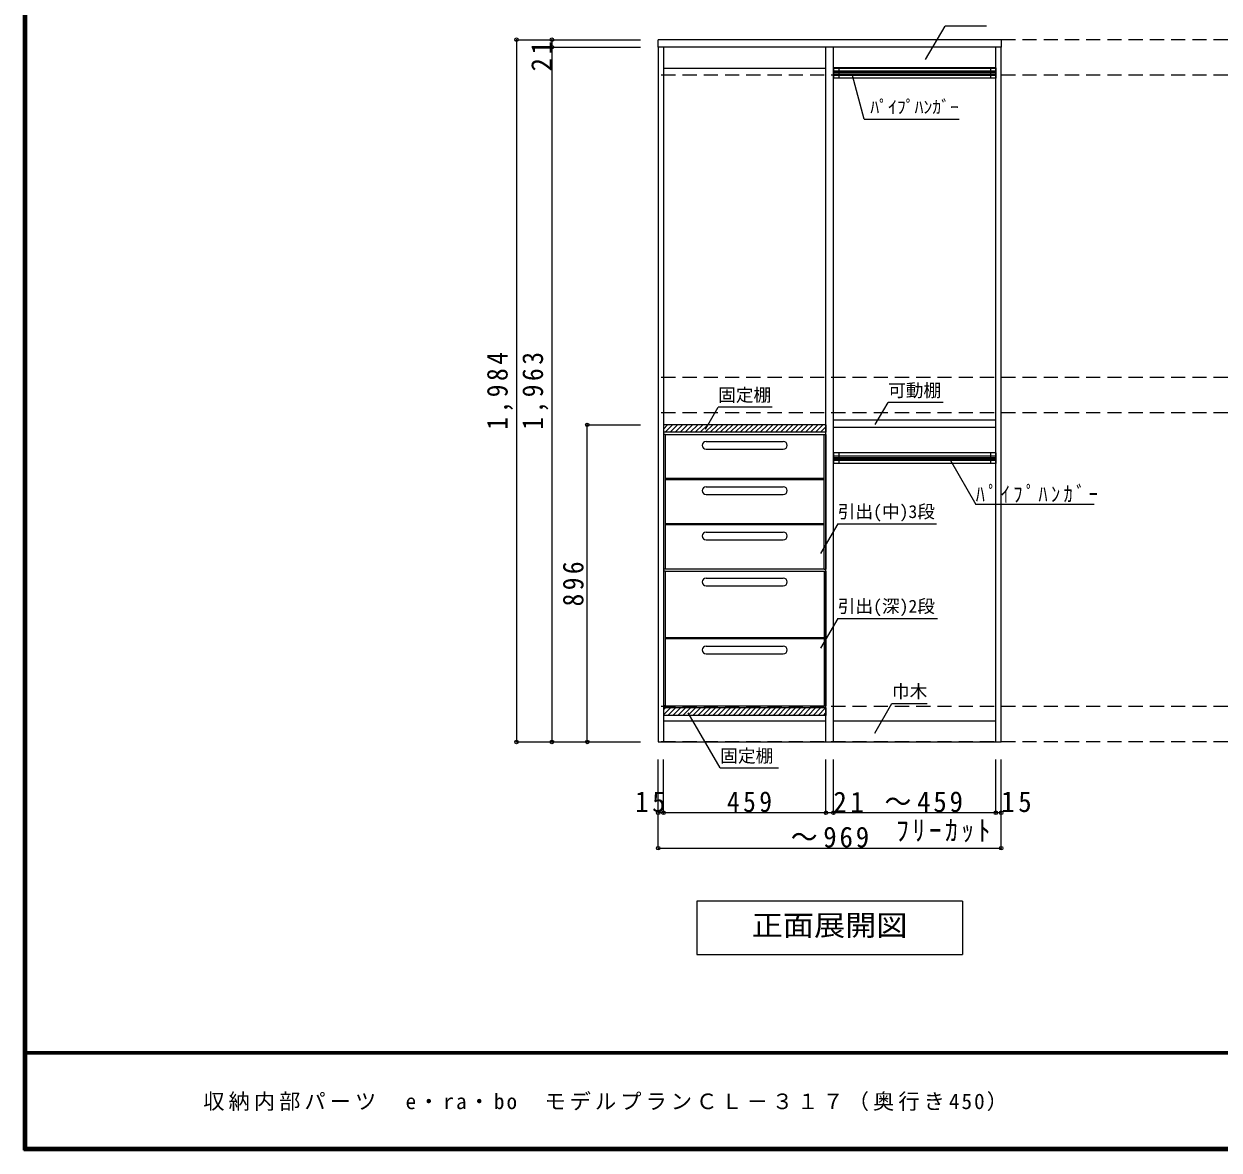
# Model space of a CAD drawing. Units: millimetres, scale not verified. Extents: x -3922 to 3878, y -2932 to 2722.
# Drawn here: x -3922 to -546, y -2864 to 317 of the extents above; entities that cross this region are included whole.
import ezdxf
from ezdxf.enums import TextEntityAlignment as Align

# ---------------------------------------------------------------- set-up
doc = ezdxf.new("R2010")
doc.units = ezdxf.units.MM
doc.header["$LTSCALE"] = 20
doc.header["$PDMODE"] = 32
doc.header["$PDSIZE"] = 10
doc.linetypes.add('DASHED2', pattern=[3, 2, -1])
for name, color, linetype, lineweight in [('0-2', 2, 'Continuous', 35), ('0-3_固定棚', 3, 'Continuous', 25), ('0-6_パイプハンガー', 7, 'Continuous', 18), ('0-7_桟木・巾木', 2, 'Continuous', 35), ('0-8', 7, 'Continuous', 18), ('0-A_文字', 7, 'Continuous', 18), ('0-B_寸法', 7, 'Continuous', 9), ('0-C_ハッチ', 4, 'Continuous', 9), ('F-1_枠', 6, 'Continuous', 40)]:
    doc.layers.add(name, color=color, linetype=linetype, lineweight=lineweight)
doc.layers.add('F-A_文字', color=7, linetype='Continuous')
doc.styles.add('ＭＳ ゴシック', font='')
doc.styles.get('ＭＳ ゴシック').set_extended_font_data('MS Gothic')

msp = doc.modelspace()

# ---------------------------------------------------------------- linework, layer by layer
at = {"layer": '0-2', "color": 3, "lineweight": 25}
for p, q in [((-2130.67, 251.73), (-2130.67, 272.73)), ((-1161.67, 272.73), (-2130.67, 272.73)), ((-1161.67, 272.73), (-1161.67, 251.73)), ((-2130.67, 251.73), (-2130.67, -1711.27)), ((-1161.67, 251.73), (-2130.67, 251.73)), ((-2115.67, 251.73), (-2115.67, -1711.27)), ((-1656.67, -1711.27), (-1656.67, 251.73)), ((-1635.67, -1711.27), (-1635.67, 251.73)), ((-1176.67, -1711.27), (-1176.67, 251.73)), ((-1161.67, -1711.27), (-1161.67, 251.73)), ((-2130.67, -1711.27), (-1161.67, -1711.27))]:
    msp.add_line(p, q, dxfattribs=at)
at = {"layer": '0-3_固定棚'}
for p, q in [((-1176.67, -802.27), (-1635.67, -802.27)), ((-1656.67, -815.27), (-2115.67, -815.27)), ((-2115.67, -815.27), (-2115.67, -836.27)), ((-1656.67, -836.27), (-2115.67, -836.27)), ((-1656.67, -815.27), (-1656.67, -836.27)), ((-1176.67, -823.27), (-1635.67, -823.27)), ((-1656.67, -1615.27), (-2115.67, -1615.27)), ((-2115.67, -1615.27), (-2115.67, -1636.27)), ((-1656.67, -1615.27), (-1656.67, -1636.27)), ((-1656.67, -1636.27), (-2115.67, -1636.27))]:
    msp.add_line(p, q, dxfattribs=at)
at = {"layer": '0-6_パイプハンガー', "color": 3, "lineweight": 25}
for p, q in [((-1635.67, 193.73), (-1635.67, 163.73)), ((-1176.67, 193.73), (-1635.67, 193.73)), ((-1176.67, 193.73), (-1176.67, 163.73)), ((-1176.67, 163.73), (-1635.67, 163.73)), ((-1635.67, -894.27), (-1635.67, -924.27)), ((-1176.67, -894.27), (-1635.67, -894.27)), ((-1176.67, -894.27), (-1176.67, -924.27)), ((-1176.67, -924.27), (-1635.67, -924.27))]:
    msp.add_line(p, q, dxfattribs=at)
at = {"layer": '0-6_パイプハンガー', "color": 4, "lineweight": 9}
for p, q in [((-1635.67, 184.73), (-1176.67, 184.73)), ((-1635.67, 180.73), (-1176.67, 180.73)), ((-1635.67, 176.73), (-1176.67, 176.73)), ((-1635.67, 172.73), (-1176.67, 172.73)), ((-1635.67, -903.27), (-1176.67, -903.27)), ((-1635.67, -907.27), (-1176.67, -907.27)), ((-1635.67, -911.27), (-1176.67, -911.27)), ((-1635.67, -915.27), (-1176.67, -915.27))]:
    msp.add_line(p, q, dxfattribs=at)
at = {"layer": '0-6_パイプハンガー'}
for p, q in [((-1620.67, 193.73), (-1620.67, 163.73)), ((-1191.67, 193.73), (-1191.67, 163.73)), ((-1620.67, -894.27), (-1620.67, -924.27)), ((-1191.67, -894.27), (-1191.67, -924.27))]:
    msp.add_line(p, q, dxfattribs=at)
at = {"layer": '0-7_桟木・巾木', "color": 7, "lineweight": 18}
for p, q in [((-1656.67, 191.73), (-2115.67, 191.73)), ((-1176.67, 191.73), (-1635.67, 191.73)), ((-2115.67, -1651.27), (-1656.67, -1651.27)), ((-1635.67, -1651.27), (-1176.67, -1651.27))]:
    msp.add_line(p, q, dxfattribs=at)
at = {"layer": '0-8', "color": 3, "lineweight": 25}
for p, q in [((-2110.67, -842.27), (-2110.67, -1223.27)), ((-2110.67, -842.27), (-1661.67, -842.27)), ((-1661.67, -1223.27), (-1661.67, -842.27)), ((-1661.67, -967.27), (-2110.67, -967.27)), ((-1661.67, -970.27), (-2110.67, -970.27)), ((-1661.67, -1095.27), (-2110.67, -1095.27)), ((-1661.67, -1098.27), (-2110.67, -1098.27)), ((-1661.67, -1223.27), (-2110.67, -1223.27)), ((-2110.67, -1228.27), (-2110.67, -1609.27)), ((-2110.67, -1228.27), (-1661.67, -1228.27)), ((-1661.67, -1228.27), (-1661.67, -1609.27)), ((-1661.67, -1417.27), (-2110.67, -1417.27)), ((-1661.67, -1420.27), (-2110.67, -1420.27)), ((-2110.67, -1609.27), (-1661.67, -1609.27))]:
    msp.add_line(p, q, dxfattribs=at)
at = {"layer": '0-8'}
for p, q in [((-1661.67, -842.27), (-1656.67, -842.27)), ((-1656.67, -842.27), (-1656.67, -1223.27)), ((-1995.17, -862.27), (-1777.17, -862.27)), ((-1995.17, -884.27), (-1777.17, -884.27)), ((-1995.17, -990.27), (-1777.17, -990.27)), ((-1995.17, -1012.27), (-1777.17, -1012.27)), ((-1995.17, -1118.27), (-1777.17, -1118.27)), ((-1995.17, -1140.27), (-1777.17, -1140.27)), ((-2110.67, -1223.27), (-2115.67, -1223.27)), ((-1995.17, -1248.27), (-1777.17, -1248.27)), ((-1661.67, -1223.27), (-1656.67, -1223.27)), ((-1661.67, -1228.27), (-1656.67, -1228.27)), ((-1656.67, -1228.27), (-1656.67, -1609.27)), ((-1995.17, -1270.27), (-1777.17, -1270.27)), ((-1995.17, -1440.27), (-1777.17, -1440.27)), ((-1995.17, -1462.27), (-1777.17, -1462.27)), ((-2110.67, -1609.27), (-2115.67, -1609.27)), ((-1661.67, -1609.27), (-1656.67, -1609.27))]:
    msp.add_line(p, q, dxfattribs=at)
for points in [[(-2110.67, -842.27), (-2115.67, -842.27), (-2115.67, -1223.27)], [(-2110.67, -1228.27), (-2115.67, -1228.27), (-2115.67, -1609.27)]]:
    msp.add_lwpolyline(points, dxfattribs=at)
for centre, start, end in [((-1995.17, -873.27), 90, 270), ((-1777.17, -873.27), 270, 90), ((-1995.17, -1001.27), 90, 270), ((-1777.17, -1001.27), 270, 90), ((-1995.17, -1129.27), 90, 270), ((-1777.17, -1129.27), 270, 90), ((-1995.17, -1259.27), 90, 270), ((-1777.17, -1259.27), 270, 90), ((-1995.17, -1451.27), 90, 270), ((-1777.17, -1451.27), 270, 90)]:
    msp.add_arc(centre, 11, start, end, dxfattribs=at)
at = {"layer": '0-A_文字'}
for p, q in [((-1375.08, 216.5), (-1320.25, 311.47)), ((-1202.72, 311.47), (-1320.25, 311.47)), ((-1548.54, 48.19), (-1581.68, 171.87)), ((-1548.54, 48.19), (-1280.65, 48.19)), ((-1997.15, -827.48), (-1961.17, -765.16)), ((-1808.22, -765.16), (-1961.17, -765.16)), ((-1517.15, -814.48), (-1481.17, -752.16)), ((-1325.98, -752.16), (-1481.17, -752.16)), ((-1305.89, -914.34), (-1233.34, -1040)), ((-898.94, -1040), (-1233.34, -1040)), ((-1623.5, -1094.65), (-1671.94, -1178.55)), ((-1623.5, -1094.65), (-1344.21, -1094.65)), ((-1623.5, -1362.15), (-1671.94, -1446.05)), ((-1623.5, -1362.15), (-1341.78, -1362.15)), ((-1518.93, -1686.83), (-1470.17, -1602.39)), ((-1470.17, -1602.39), (-1370.77, -1602.39)), ((-1955.29, -1784.81), (-2045.35, -1628.83)), ((-1955.29, -1784.81), (-1790.79, -1784.81)), ((-1271.17, -2161.27), (-1271.17, -2311.27)), ((-2021.17, -2311.27), (-1271.17, -2311.27))]:
    msp.add_line(p, q, dxfattribs=at)
msp.add_lwpolyline([(-1271.17, -2161.27), (-2021.17, -2161.27), (-2021.17, -2311.27)], dxfattribs=at)
at = {"layer": '0-B_寸法', "color": 4}
for p, q in [((-2530.67, 272.73), (-2530.67, -1711.27)), ((-2530.67, 272.73), (-2430.67, 272.73)), ((-2430.67, 272.73), (-2180.67, 272.73)), ((-2430.67, 272.73), (-2430.67, 251.73)), ((-2430.67, 251.73), (-2430.67, -1711.27)), ((-2430.67, 251.73), (-2180.67, 251.73)), ((-2330.67, -815.27), (-2180.67, -815.27)), ((-2330.67, -1711.27), (-2330.67, -815.27)), ((-2530.67, -1711.27), (-2430.67, -1711.27)), ((-2430.67, -1711.27), (-2180.67, -1711.27)), ((-2130.67, -1911.27), (-2130.67, -1761.27)), ((-2115.67, -1911.27), (-2115.67, -1761.27)), ((-1656.67, -1911.27), (-1656.67, -1761.27)), ((-1635.67, -1911.27), (-1635.67, -1761.27)), ((-1176.67, -1911.27), (-1176.67, -1761.27)), ((-1161.67, -1911.27), (-1161.67, -1761.27)), ((-2115.67, -1911.27), (-2130.67, -1911.27)), ((-2130.67, -2011.27), (-2130.67, -1911.27)), ((-1656.67, -1911.27), (-2115.67, -1911.27)), ((-1635.67, -1911.27), (-1656.67, -1911.27)), ((-1176.67, -1911.27), (-1635.67, -1911.27)), ((-1161.67, -1911.27), (-1176.67, -1911.27)), ((-1161.67, -2011.27), (-1161.67, -1911.27)), ((-2130.67, -2011.27), (-1161.67, -2011.27))]:
    msp.add_line(p, q, dxfattribs=at)
at = {"layer": '0-B_寸法', "color": 4, "linetype": 'DASHED2'}
for p, q in [((1938.33, 272.73), (-2130.67, 272.73)), ((1938.33, 172.73), (-2130.67, 172.73)), ((1938.33, -681.27), (-2130.67, -681.27)), ((1938.33, -781.27), (-2130.67, -781.27)), ((1938.33, -1611.27), (-2130.67, -1611.27)), ((1938.33, -1711.27), (-2130.67, -1711.27))]:
    msp.add_line(p, q, dxfattribs=at)
at = {"layer": '0-B_寸法'}
for p in [(-2530.67, 272.73), (-2430.67, 272.73), (-2430.67, 251.73), (-2330.67, -815.27), (-2530.67, -1711.27), (-2430.67, -1711.27), (-2330.67, -1711.27), (-2130.67, -1911.27), (-2115.67, -1911.27), (-1656.67, -1911.27), (-1635.67, -1911.27), (-1176.67, -1911.27), (-1161.67, -1911.27), (-2130.67, -2011.27), (-1161.67, -2011.27)]:
    msp.add_point(p, dxfattribs=at)
at = {"layer": '0-C_ハッチ'}
for p, q in [((-2115.67, -827.13), (-2103.81, -815.27)), ((-2110.66, -836.27), (-2089.66, -815.27)), ((-2096.52, -836.27), (-2075.52, -815.27)), ((-2082.38, -836.27), (-2061.38, -815.27)), ((-2068.24, -836.27), (-2047.24, -815.27)), ((-2054.1, -836.27), (-2033.1, -815.27)), ((-2039.95, -836.27), (-2018.95, -815.27)), ((-2025.81, -836.27), (-2004.81, -815.27)), ((-2011.67, -836.27), (-1990.67, -815.27)), ((-1997.53, -836.27), (-1976.53, -815.27)), ((-1983.38, -836.27), (-1962.38, -815.27)), ((-1969.24, -836.27), (-1948.24, -815.27)), ((-1955.1, -836.27), (-1934.1, -815.27)), ((-1940.96, -836.27), (-1919.96, -815.27)), ((-1926.82, -836.27), (-1905.82, -815.27)), ((-1912.67, -836.27), (-1891.67, -815.27)), ((-1898.53, -836.27), (-1877.53, -815.27)), ((-1884.39, -836.27), (-1863.39, -815.27)), ((-1870.25, -836.27), (-1849.25, -815.27)), ((-1856.11, -836.27), (-1835.11, -815.27)), ((-1841.96, -836.27), (-1820.96, -815.27)), ((-1827.82, -836.27), (-1806.82, -815.27)), ((-1813.68, -836.27), (-1792.68, -815.27)), ((-1799.54, -836.27), (-1778.54, -815.27)), ((-1785.39, -836.27), (-1764.39, -815.27)), ((-1771.25, -836.27), (-1750.25, -815.27)), ((-1757.11, -836.27), (-1736.11, -815.27)), ((-1742.97, -836.27), (-1721.97, -815.27)), ((-1728.83, -836.27), (-1707.83, -815.27)), ((-1714.68, -836.27), (-1693.68, -815.27)), ((-1700.54, -836.27), (-1679.54, -815.27)), ((-1686.4, -836.27), (-1665.4, -815.27)), ((-1672.26, -836.27), (-1656.67, -820.68)), ((-1658.12, -836.27), (-1656.67, -834.82)), ((-2115.67, -1634.83), (-2096.1, -1615.27)), ((-2115.67, -1620.69), (-2110.24, -1615.27)), ((-2102.96, -1636.27), (-2081.96, -1615.27)), ((-2088.82, -1636.27), (-2067.82, -1615.27)), ((-2074.67, -1636.27), (-2053.67, -1615.27)), ((-2060.53, -1636.27), (-2039.53, -1615.27)), ((-2046.39, -1636.27), (-2025.39, -1615.27)), ((-2032.25, -1636.27), (-2011.25, -1615.27)), ((-2018.11, -1636.27), (-1997.11, -1615.27)), ((-2003.96, -1636.27), (-1982.96, -1615.27)), ((-1989.82, -1636.27), (-1968.82, -1615.27)), ((-1975.68, -1636.27), (-1954.68, -1615.27)), ((-1961.54, -1636.27), (-1940.54, -1615.27)), ((-1947.39, -1636.27), (-1926.39, -1615.27)), ((-1933.25, -1636.27), (-1912.25, -1615.27)), ((-1919.11, -1636.27), (-1898.11, -1615.27)), ((-1904.97, -1636.27), (-1883.97, -1615.27)), ((-1890.83, -1636.27), (-1869.83, -1615.27)), ((-1876.68, -1636.27), (-1855.68, -1615.27)), ((-1862.54, -1636.27), (-1841.54, -1615.27)), ((-1848.4, -1636.27), (-1827.4, -1615.27)), ((-1834.26, -1636.27), (-1813.26, -1615.27)), ((-1820.12, -1636.27), (-1799.12, -1615.27)), ((-1805.97, -1636.27), (-1784.97, -1615.27)), ((-1791.83, -1636.27), (-1770.83, -1615.27)), ((-1777.69, -1636.27), (-1756.69, -1615.27)), ((-1763.55, -1636.27), (-1742.55, -1615.27)), ((-1749.4, -1636.27), (-1728.4, -1615.27)), ((-1735.26, -1636.27), (-1714.26, -1615.27)), ((-1721.12, -1636.27), (-1700.12, -1615.27)), ((-1706.98, -1636.27), (-1685.98, -1615.27)), ((-1692.84, -1636.27), (-1671.84, -1615.27)), ((-1678.69, -1636.27), (-1657.69, -1615.27)), ((-1664.55, -1636.27), (-1656.67, -1628.38))]:
    msp.add_line(p, q, dxfattribs=at)
at = {"layer": 'F-1_枠'}
for p, q in [((-3922.03, 2722.29), (-3922.03, -2864.37)), ((-3918.7, 2722.29), (-3918.7, -2864.37)), ((-3915.36, 2722.29), (-3915.36, -2864.37)), ((3877.97, -2587.71), (-3922.03, -2587.71)), ((3877.97, -2591.04), (-3922.03, -2591.04)), ((3877.97, -2857.71), (-3922.03, -2857.71)), ((3877.97, -2861.04), (-3922.03, -2861.04)), ((3877.97, -2864.37), (-3922.03, -2864.37))]:
    msp.add_line(p, q, dxfattribs=at)

# ---------------------------------------------------------------- texts
at = {"layer": '0-A_文字', "style": 'ＭＳ ゴシック'}
for s, p in [('ﾊﾟｲﾌﾟﾊﾝｶﾞｰ', (-1531.17, 53.32)), ('固定棚', (-1961.17, -760.16)), ('可動棚', (-1481.17, -747.16)), ('引出(中)3段', (-1623.5, -1089.65)), ('引出(深)2段', (-1623.5, -1357.15)), ('巾木', (-1470.17, -1597.39)), ('固定棚', (-1955.29, -1779.81))]:
    msp.add_text(s, height=36.66, dxfattribs=at).set_placement(p, align=Align.BOTTOM_LEFT)
at = {"layer": '0-A_文字', "style": 'ＭＳ ゴシック', "width": 1.1}
msp.add_text('正面展開図', height=58.65, dxfattribs=at).set_placement((-1866.17, -2276.27), align=Align.BOTTOM_LEFT)
at = {"layer": '0-A_文字', "insert": (-1233.34, -1035), "char_height": 43.99, "attachment_point": 7, "style": 'ＭＳ ゴシック'}
msp.add_mtext('\\T1.39;\\W0.85;ﾊﾟｲﾌﾟﾊﾝｶﾞｰ', dxfattribs=at)
at = {"layer": '0-B_寸法', "char_height": 58.65, "attachment_point": 7, "rotation": 90, "style": 'ＭＳ ゴシック'}
for s, insert in [('\\T1.27;\\W0.95;21', (-2430.67, 183.05)), ('\\T1.28;\\W0.9;1,984', (-2540.67, -829.27)), ('\\T1.28;\\W0.9;1,963', (-2440.67, -829.27)), ('\\T1.27;\\W0.9;896', (-2340.67, -1328.27))]:
    msp.add_mtext(s, dxfattribs=dict(at, insert=insert))
at = {"layer": '0-B_寸法', "char_height": 58.65, "attachment_point": 7, "style": 'ＭＳ ゴシック'}
for s, insert in [('\\T1.27;\\W0.95;15', (-2195.67, -1910.11)), ('\\T1.27;\\W0.9;459', (-1936.17, -1910.11)), ('\\T1.27;\\W0.95;21', (-1635.67, -1910.11)), ('\\T1.21;\\W0.95;～459', (-1491.17, -1910.11)), ('\\T1.27;\\W0.95;15', (-1161.67, -1910.11)), ('\\T1.21;\\W0.95;～969', (-1756.17, -2010.11)), ('\\T1.28;\\W0.9;ﾌﾘｰｶｯﾄ', (-1458.37, -1994.9))]:
    msp.add_mtext(s, dxfattribs=dict(at, insert=insert))
at = {"layer": 'F-A_文字', "insert": (-3415.36, -2754.37), "char_height": 43.99, "attachment_point": 7, "style": 'ＭＳ ゴシック'}
msp.add_mtext('\\T1.19;収納内部パーツ\u3000e・ra・bo\u3000モデルプランＣＬ－３１７（奥行き450）', dxfattribs=at)

doc.saveas('drawing.dxf')
